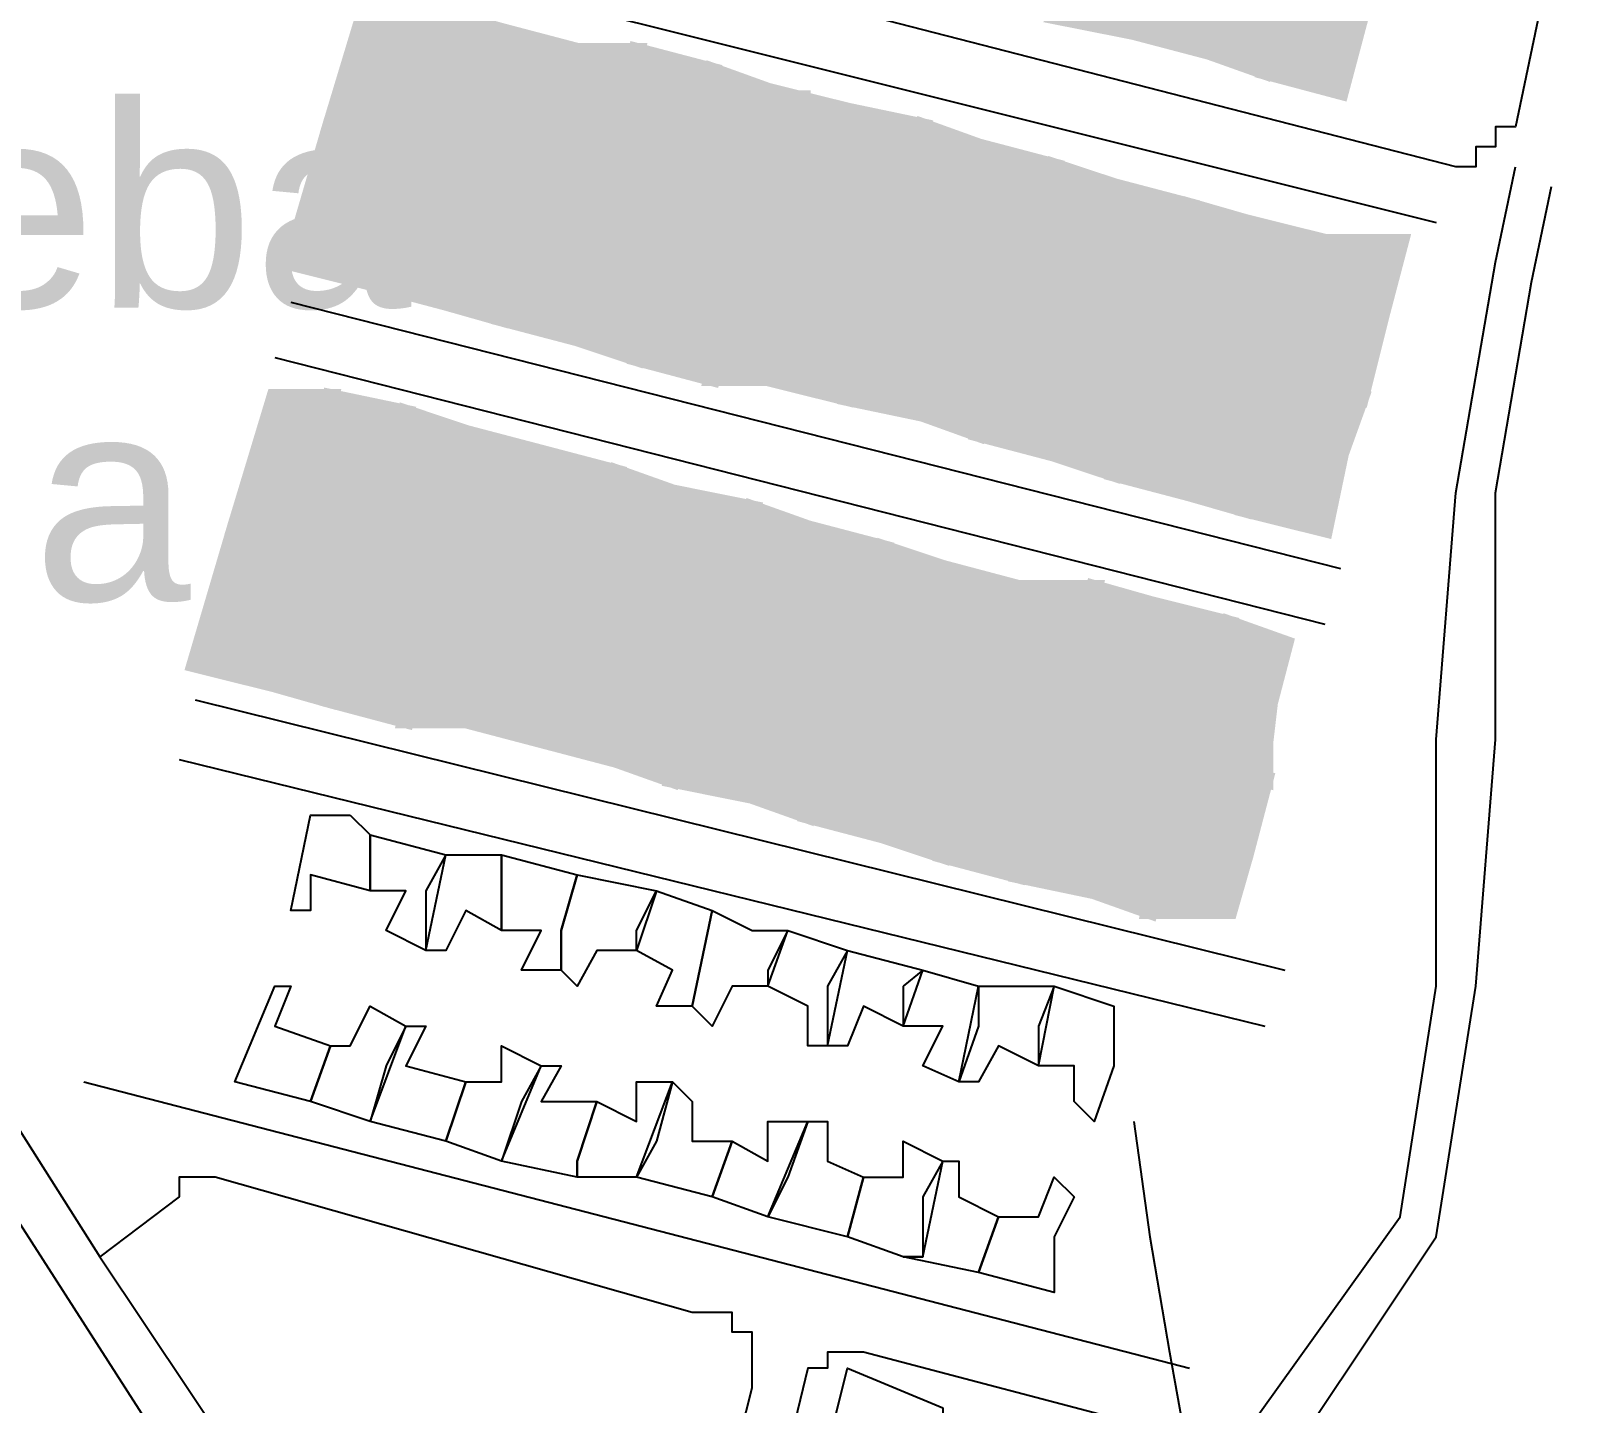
# Model space of a CAD drawing. Header units: millimetres. Extents: x -3588 to 75209, y -3737 to 38254.
# Drawn here: x 6411.6 to 6520.9, y 6677.6 to 6774.9 of the extents above; entities that cross this region are included whole.
import ezdxf

# ---------------------------------------------------------------- set-up
doc = ezdxf.new("R2010")
doc.units = ezdxf.units.MM
for name, color, linetype in [('H', 250, 'Continuous'), ('P', 253, 'Continuous'), ('T', 7, 'Continuous')]:
    doc.layers.add(name, color=color, linetype=linetype)

msp = doc.modelspace()

# ---------------------------------------------------------------- hatches: boundary and pattern name
at = {"layer": 'H', "linetype": 'Continuous'}
for points in [[(6492.67, 6784.21), (6489.838, 6774.608), (6484.476, 6776.016), (6487.021, 6785.618), (6492.67, 6784.21), (6492.67, 6784.21)], [(6496.607, 6782.801), (6495.199, 6773.199), (6489.838, 6774.608), (6492.67, 6784.21), (6496.607, 6782.801), (6496.607, 6782.801)], [(6501.984, 6781.393), (6499.44, 6772.079), (6495.199, 6773.199), (6496.607, 6782.801), (6501.984, 6781.393), (6501.984, 6781.393)], [(6507.346, 6779.969), (6504.801, 6770.655), (6499.44, 6772.079), (6501.984, 6781.393), (6507.346, 6779.969), (6507.346, 6779.969)], [(6441.01, 6776.016), (6438.466, 6766.43), (6432.816, 6767.838), (6435.633, 6777.44), (6441.01, 6776.016), (6441.01, 6776.016)], [(6445.235, 6774.608), (6442.419, 6765.293), (6438.466, 6766.43), (6441.01, 6776.016), (6445.235, 6774.608), (6445.235, 6774.608)], [(6450.597, 6773.199), (6447.78, 6763.885), (6442.419, 6765.293), (6445.235, 6774.608), (6450.597, 6773.199), (6450.597, 6773.199)], [(6454.549, 6773.199), (6452.021, 6762.477), (6447.78, 6763.885), (6450.597, 6773.199), (6454.549, 6773.199), (6454.549, 6773.199)], [(6459.911, 6772.079), (6457.382, 6762.477), (6452.021, 6762.477), (6454.549, 6773.199), (6459.911, 6772.079), (6459.911, 6772.079)], [(6464.152, 6770.655), (6462.743, 6761.068), (6457.382, 6762.477), (6459.911, 6772.079), (6464.152, 6770.655), (6464.152, 6770.655)], [(6469.513, 6769.246), (6466.696, 6759.644), (6462.743, 6761.068), (6464.152, 6770.655), (6469.513, 6769.246), (6469.513, 6769.246)], [(6474.874, 6767.838), (6472.346, 6758.524), (6466.696, 6759.644), (6469.513, 6769.246), (6474.874, 6767.838), (6474.874, 6767.838)], [(6438.466, 6766.43), (6435.633, 6757.115), (6430.272, 6758.524), (6432.816, 6767.838), (6438.466, 6766.43), (6438.466, 6766.43)], [(6479.115, 6766.43), (6476.283, 6757.115), (6472.346, 6758.524), (6474.874, 6767.838), (6479.115, 6766.43), (6479.115, 6766.43)], [(6442.419, 6765.293), (6441.01, 6755.691), (6435.633, 6757.115), (6438.466, 6766.43), (6442.419, 6765.293), (6442.419, 6765.293)], [(6484.476, 6765.293), (6481.66, 6755.691), (6476.283, 6757.115), (6479.115, 6766.43), (6484.476, 6765.293), (6484.476, 6765.293)], [(6447.78, 6763.885), (6445.235, 6754.283), (6441.01, 6755.691), (6442.419, 6765.293), (6447.78, 6763.885), (6447.78, 6763.885)], [(6488.429, 6763.885), (6487.021, 6754.283), (6481.66, 6755.691), (6484.476, 6765.293), (6488.429, 6763.885), (6488.429, 6763.885)], [(6452.021, 6762.477), (6450.597, 6752.874), (6445.235, 6754.283), (6447.78, 6763.885), (6452.021, 6762.477), (6452.021, 6762.477)], [(6493.791, 6762.477), (6491.246, 6752.874), (6487.021, 6754.283), (6488.429, 6763.885), (6493.791, 6762.477), (6493.791, 6762.477)], [(6457.382, 6762.477), (6454.549, 6751.754), (6450.597, 6752.874), (6452.021, 6762.477), (6457.382, 6762.477), (6457.382, 6762.477)], [(6462.743, 6761.068), (6459.911, 6750.33), (6454.549, 6751.754), (6457.382, 6762.477), (6462.743, 6761.068), (6462.743, 6761.068)], [(6498.032, 6761.068), (6496.607, 6751.754), (6491.246, 6752.874), (6493.791, 6762.477), (6498.032, 6761.068), (6498.032, 6761.068)], [(6466.696, 6759.644), (6464.152, 6750.33), (6459.911, 6750.33), (6462.743, 6761.068), (6466.696, 6759.644), (6466.696, 6759.644)], [(6503.393, 6759.644), (6500.56, 6750.33), (6496.607, 6751.754), (6498.032, 6761.068), (6503.393, 6759.644), (6503.393, 6759.644)], [(6472.346, 6758.524), (6469.513, 6748.922), (6464.152, 6750.33), (6466.696, 6759.644), (6472.346, 6758.524), (6472.346, 6758.524)], [(6508.754, 6759.644), (6506.209, 6748.922), (6500.56, 6750.33), (6503.393, 6759.644), (6508.754, 6759.644), (6508.754, 6759.644)], [(6476.283, 6757.115), (6474.874, 6747.513), (6469.513, 6748.922), (6472.346, 6758.524), (6476.283, 6757.115), (6476.283, 6757.115)], [(6481.66, 6755.691), (6479.115, 6746.105), (6474.874, 6747.513), (6476.283, 6757.115), (6481.66, 6755.691), (6481.66, 6755.691)], [(6487.021, 6754.283), (6484.476, 6744.969), (6479.115, 6746.105), (6481.66, 6755.691), (6487.021, 6754.283), (6487.021, 6754.283)], [(6491.246, 6752.874), (6488.429, 6743.56), (6484.476, 6744.969), (6487.021, 6754.283), (6491.246, 6752.874), (6491.246, 6752.874)], [(6496.607, 6751.754), (6493.791, 6742.152), (6488.429, 6743.56), (6491.246, 6752.874), (6496.607, 6751.754), (6496.607, 6751.754)], [(6500.56, 6750.33), (6498.032, 6740.744), (6493.791, 6742.152), (6496.607, 6751.754), (6500.56, 6750.33), (6500.56, 6750.33)], [(6506.209, 6748.922), (6503.393, 6739.319), (6498.032, 6740.744), (6500.56, 6750.33), (6506.209, 6748.922), (6506.209, 6748.922)], [(6432.816, 6748.922), (6430.272, 6738.199), (6426.047, 6739.319), (6428.864, 6748.922), (6432.816, 6748.922), (6432.816, 6748.922)], [(6438.466, 6747.513), (6435.633, 6736.791), (6430.272, 6738.199), (6432.816, 6748.922), (6438.466, 6747.513), (6438.466, 6747.513)], [(6442.419, 6746.105), (6441.01, 6736.791), (6435.633, 6736.791), (6438.466, 6747.513), (6442.419, 6746.105), (6442.419, 6746.105)], [(6447.78, 6744.969), (6445.235, 6735.366), (6441.01, 6736.791), (6442.419, 6746.105), (6447.78, 6744.969), (6447.78, 6744.969)], [(6453.141, 6743.56), (6450.597, 6733.958), (6445.235, 6735.366), (6447.78, 6744.969), (6453.141, 6743.56), (6453.141, 6743.56)], [(6457.382, 6742.152), (6454.549, 6732.55), (6450.597, 6733.958), (6453.141, 6743.56), (6457.382, 6742.152), (6457.382, 6742.152)], [(6462.743, 6740.744), (6459.911, 6731.43), (6454.549, 6732.55), (6457.382, 6742.152), (6462.743, 6740.744), (6462.743, 6740.744)], [(6466.696, 6739.319), (6465.56, 6730.005), (6459.911, 6731.43), (6462.743, 6740.744), (6466.696, 6739.319), (6466.696, 6739.319)], [(6430.272, 6738.199), (6428.864, 6728.597), (6423.502, 6730.005), (6426.047, 6739.319), (6430.272, 6738.199), (6430.272, 6738.199)], [(6472.346, 6738.199), (6469.513, 6728.597), (6465.56, 6730.005), (6466.696, 6739.319), (6472.346, 6738.199), (6472.346, 6738.199)], [(6435.633, 6736.791), (6432.816, 6727.189), (6428.864, 6728.597), (6430.272, 6738.199), (6435.633, 6736.791), (6435.633, 6736.791)], [(6476.283, 6736.791), (6474.874, 6727.189), (6469.513, 6728.597), (6472.346, 6738.199), (6476.283, 6736.791), (6476.283, 6736.791)], [(6441.01, 6736.791), (6438.466, 6725.78), (6432.816, 6727.189), (6435.633, 6736.791), (6441.01, 6736.791), (6441.01, 6736.791)], [(6445.235, 6735.366), (6442.419, 6725.78), (6438.466, 6725.78), (6441.01, 6736.791), (6445.235, 6735.366), (6445.235, 6735.366)], [(6481.66, 6735.366), (6479.115, 6725.78), (6474.874, 6727.189), (6476.283, 6736.791), (6481.66, 6735.366), (6481.66, 6735.366)], [(6450.597, 6733.958), (6447.78, 6724.644), (6442.419, 6725.78), (6445.235, 6735.366), (6450.597, 6733.958), (6450.597, 6733.958)], [(6487.021, 6735.366), (6484.476, 6724.644), (6479.115, 6725.78), (6481.66, 6735.366), (6487.021, 6735.366), (6487.021, 6735.366)], [(6491.246, 6733.958), (6488.429, 6723.236), (6484.476, 6724.644), (6487.021, 6735.366), (6491.246, 6733.958), (6491.246, 6733.958)], [(6454.549, 6732.55), (6453.141, 6723.236), (6447.78, 6724.644), (6450.597, 6733.958), (6454.549, 6732.55), (6454.549, 6732.55)], [(6496.607, 6732.55), (6493.791, 6723.236), (6488.429, 6723.236), (6491.246, 6733.958), (6496.607, 6732.55), (6496.607, 6732.55)], [(6459.911, 6731.43), (6457.382, 6721.827), (6453.141, 6723.236), (6454.549, 6732.55), (6459.911, 6731.43), (6459.911, 6731.43)], [(6500.56, 6731.43), (6499.44, 6721.827), (6493.791, 6723.236), (6496.607, 6732.55), (6500.56, 6731.43), (6500.56, 6731.43)], [(6465.56, 6730.005), (6462.743, 6720.419), (6457.382, 6721.827), (6459.911, 6731.43), (6465.56, 6730.005), (6465.56, 6730.005)], [(6469.513, 6728.597), (6466.696, 6718.995), (6462.743, 6720.419), (6465.56, 6730.005), (6469.513, 6728.597), (6469.513, 6728.597)], [(6474.874, 6727.189), (6472.346, 6717.874), (6466.696, 6718.995), (6469.513, 6728.597), (6474.874, 6727.189), (6474.874, 6727.189)], [(6479.115, 6725.78), (6476.283, 6716.466), (6472.346, 6717.874), (6474.874, 6727.189), (6479.115, 6725.78), (6479.115, 6725.78)], [(6484.476, 6724.644), (6481.66, 6715.042), (6476.283, 6716.466), (6479.115, 6725.78), (6484.476, 6724.644), (6484.476, 6724.644)], [(6488.429, 6723.236), (6487.021, 6713.633), (6481.66, 6715.042), (6484.476, 6724.644), (6488.429, 6723.236), (6488.429, 6723.236)], [(6493.791, 6723.236), (6491.246, 6712.225), (6487.021, 6713.633), (6488.429, 6723.236), (6493.791, 6723.236), (6493.791, 6723.236)], [(6499.44, 6721.827), (6496.607, 6712.225), (6491.246, 6712.225), (6493.791, 6723.236), (6499.44, 6721.827), (6499.44, 6721.827)]]:
    msp.add_hatch(color=256, dxfattribs=at).paths.add_polyline_path(points)

# ---------------------------------------------------------------- linework, layer by layer
at = {"layer": 'P'}
for points in [[(6462.743, 6804.534), (6518.068, 6789.571), (6519.477, 6789.571), (6520.885, 6789.571), (6520.885, 6788.451), (6520.885, 6787.026), (6516.932, 6768.126), (6515.524, 6768.126), (6515.524, 6766.702), (6514.115, 6766.702), (6514.115, 6765.293), (6512.707, 6765.293), (6401.769, 6793.812), (6400.361, 6793.812), (6400.361, 6795.22), (6398.937, 6795.22), (6398.937, 6796.341), (6398.937, 6797.765), (6404.314, 6816.665), (6404.314, 6818.09), (6405.722, 6818.09), (6407.13, 6818.09), (6462.743, 6804.534)], [(6435.633, 6780.257), (6511.299, 6761.34)], [(6495.199, 6671.864), (6508.754, 6690.78), (6511.299, 6707.152), (6511.299, 6724.644), (6512.707, 6742.152), (6515.524, 6758.524), (6516.932, 6765.293)], [(6497.743, 6669.031), (6511.299, 6689.356), (6514.115, 6707.152), (6515.524, 6724.644), (6515.524, 6742.152), (6518.068, 6757.115), (6519.477, 6763.885)], [(6430, 6755.691), (6504.513, 6736.791)], [(6428.864, 6751.754), (6503.393, 6732.838)], [(6314.821, 6726.052), (6316.229, 6728.597), (6325.832, 6730.005), (6337.962, 6728.597), (6398.937, 6713.921), (6400.361, 6713.921), (6400.361, 6712.513), (6401.769, 6712.513), (6401.769, 6711.105), (6416.445, 6687.947)], [(6314.821, 6726.052), (6316.229, 6728.597), (6325.832, 6730.005), (6337.962, 6728.597), (6398.937, 6713.921), (6400.361, 6713.921), (6400.361, 6712.513), (6401.769, 6712.513), (6401.769, 6711.105), (6416.445, 6687.947)], [(6423.214, 6727.477), (6500.56, 6708.272)], [(6347.565, 6723.236), (6347.565, 6720.691), (6396.12, 6708.272), (6397.528, 6708.272), (6397.528, 6707.152), (6398.937, 6707.152), (6400.361, 6707.152), (6400.361, 6705.728), (6401.769, 6704.319), (6426.047, 6666.502)], [(6422.094, 6723.236), (6499.152, 6704.319)], [(6434.225, 6719.283), (6435.633, 6717.874), (6435.633, 6713.921), (6431.408, 6715.042), (6431.408, 6712.513), (6430, 6712.513), (6431.408, 6719.283), (6434.225, 6719.283)], [(6439.586, 6713.921), (6439.586, 6709.68), (6436.769, 6711.105), (6438.178, 6713.921), (6435.633, 6713.921), (6435.633, 6717.874), (6441.01, 6716.466), (6439.586, 6713.921)], [(6444.963, 6713.921), (6444.963, 6711.105), (6442.419, 6712.513), (6441.01, 6709.68), (6439.586, 6709.68), (6441.01, 6716.466), (6444.963, 6716.466), (6444.963, 6713.921)], [(6449.188, 6711.105), (6449.188, 6708.272), (6446.372, 6708.272), (6447.78, 6711.105), (6444.963, 6711.105), (6444.963, 6716.466), (6450.324, 6715.042), (6449.188, 6711.105)], [(6449.188, 6711.105), (6450.324, 6715.042), (6455.958, 6713.921), (6454.549, 6709.68), (6451.733, 6709.68), (6450.324, 6707.152), (6449.188, 6708.272), (6449.188, 6711.105)], [(6454.549, 6711.105), (6455.958, 6713.921), (6459.911, 6712.513), (6458.502, 6705.728), (6455.958, 6705.728), (6457.094, 6708.272), (6454.549, 6709.68), (6454.549, 6711.105)], [(6463.864, 6708.272), (6463.864, 6707.152), (6461.335, 6707.152), (6459.911, 6704.319), (6458.502, 6705.728), (6459.911, 6712.513), (6462.743, 6711.105), (6465.288, 6711.105), (6463.864, 6708.272)], [(6468.105, 6707.152), (6468.105, 6702.911), (6466.696, 6702.911), (6466.696, 6705.728), (6463.864, 6707.152), (6465.288, 6711.105), (6469.513, 6709.68), (6468.105, 6707.152)], [(6473.466, 6707.152), (6473.466, 6704.319), (6470.649, 6705.728), (6469.513, 6702.911), (6468.105, 6702.911), (6469.513, 6709.68), (6474.874, 6708.272), (6473.466, 6707.152)], [(6478.827, 6704.319), (6477.419, 6700.366), (6474.874, 6701.503), (6476.283, 6704.319), (6473.466, 6704.319), (6474.874, 6708.272), (6478.827, 6707.152), (6478.827, 6704.319)], [(6431.408, 6698.958), (6426.047, 6700.366), (6428.864, 6707.152), (6430, 6707.152), (6428.864, 6704.319), (6432.816, 6702.911), (6431.408, 6698.958)], [(6483.068, 6704.319), (6483.068, 6701.503), (6480.235, 6702.911), (6478.827, 6700.366), (6477.419, 6700.366), (6478.827, 6707.152), (6484.188, 6707.152), (6483.068, 6704.319)], [(6488.429, 6701.503), (6487.021, 6697.55), (6485.613, 6698.958), (6485.613, 6701.503), (6483.068, 6701.503), (6484.188, 6707.152), (6488.429, 6705.728), (6488.429, 6701.503)], [(6436.769, 6701.503), (6435.633, 6697.55), (6431.408, 6698.958), (6432.816, 6702.911), (6434.225, 6702.911), (6435.633, 6705.728), (6438.178, 6704.319), (6436.769, 6701.503)], [(6441.01, 6696.141), (6435.633, 6697.55), (6438.178, 6704.319), (6439.586, 6704.319), (6438.178, 6701.503), (6442.419, 6700.366), (6441.01, 6696.141)], [(6446.372, 6698.958), (6444.963, 6694.717), (6441.01, 6696.141), (6442.419, 6700.366), (6444.963, 6700.366), (6444.963, 6702.911), (6447.78, 6701.503), (6446.372, 6698.958)], [(6450.324, 6694.717), (6450.324, 6693.597), (6444.963, 6694.717), (6447.78, 6701.503), (6449.188, 6701.503), (6447.78, 6698.958), (6451.733, 6698.958), (6450.324, 6694.717)], [(6415.308, 6700.366), (6493.791, 6680.042)], [(6455.958, 6696.141), (6454.549, 6693.597), (6450.324, 6693.597), (6450.324, 6694.717), (6451.733, 6698.958), (6454.549, 6697.55), (6454.549, 6700.366), (6457.094, 6700.366), (6455.958, 6696.141)], [(6459.911, 6692.188), (6454.549, 6693.597), (6457.094, 6700.366), (6458.502, 6698.958), (6458.502, 6696.141), (6461.335, 6696.141), (6459.911, 6692.188)], [(6489.838, 6697.55), (6490.974, 6689.356), (6492.382, 6681.178), (6493.791, 6673.272), (6493.791, 6663.67), (6495.199, 6655.492), (6495.199, 6647.298), (6493.791, 6637.984), (6492.382, 6628.382), (6487.021, 6620.204), (6481.66, 6614.842), (6473.466, 6608.057), (6472.058, 6606.649), (6470.649, 6605.528), (6466.696, 6601.287), (6462.743, 6601.287), (6451.733, 6594.518), (6450.324, 6591.973), (6453.141, 6587.732), (6455.958, 6583.779), (6455.958, 6579.554), (6457.094, 6577.01), (6458.502, 6574.193), (6458.502, 6571.648)], [(6465.288, 6693.597), (6463.864, 6690.78), (6459.911, 6692.188), (6461.335, 6696.141), (6463.864, 6694.717), (6463.864, 6697.55), (6466.696, 6697.55), (6465.288, 6693.597)], [(6469.513, 6689.356), (6463.864, 6690.78), (6466.696, 6697.55), (6468.105, 6697.55), (6468.105, 6694.717), (6470.649, 6693.597), (6469.513, 6689.356)], [(6474.874, 6692.188), (6474.874, 6687.947), (6473.466, 6687.947), (6469.513, 6689.356), (6470.649, 6693.597), (6473.466, 6693.597), (6473.466, 6696.141), (6476.283, 6694.717), (6474.874, 6692.188)], [(6478.827, 6686.827), (6473.466, 6687.947), (6474.874, 6687.947), (6476.283, 6694.717), (6477.419, 6694.717), (6477.419, 6692.188), (6480.235, 6690.78), (6478.827, 6686.827)], [(6416.445, 6687.947), (6451.733, 6635.167), (6462.743, 6678.633), (6462.743, 6680.042), (6462.743, 6681.178), (6462.743, 6682.586), (6461.335, 6682.586), (6461.335, 6683.994), (6459.911, 6683.994), (6458.502, 6683.994), (6424.639, 6693.597), (6423.214, 6693.597), (6422.094, 6693.597), (6422.094, 6692.188), (6416.445, 6687.947)], [(6484.188, 6689.356), (6484.188, 6685.403), (6478.827, 6686.827), (6480.235, 6690.78), (6483.068, 6690.78), (6484.188, 6693.597), (6485.613, 6692.188), (6484.188, 6689.356)], [(6481.66, 6623.02), (6493.791, 6673.272), (6493.791, 6674.392), (6493.791, 6675.817), (6492.382, 6675.817), (6490.974, 6675.817), (6470.649, 6681.178), (6469.513, 6681.178), (6468.105, 6681.178), (6468.105, 6680.042), (6466.696, 6680.042), (6454.549, 6629.806)], [(6476.283, 6677.225), (6476.283, 6675.817), (6473.466, 6675.817), (6473.466, 6673.272), (6468.105, 6674.392), (6469.513, 6680.042), (6476.283, 6677.225)]]:
    msp.add_lwpolyline(points, dxfattribs=at)
at = {"layer": 'P', "const_width": 1.2}
for points in [[(6490.974, 6778.849), (6489.838, 6774.896), (6484.188, 6776.016), (6487.021, 6785.618), (6492.382, 6784.21), (6490.974, 6778.849)], [(6496.607, 6777.44), (6495.199, 6773.487), (6489.838, 6774.896), (6492.382, 6784.21), (6496.607, 6782.801), (6496.607, 6777.44)], [(6500.56, 6776.016), (6499.152, 6772.079), (6495.199, 6773.487), (6496.607, 6782.801), (6501.984, 6781.665), (6500.56, 6776.016)], [(6505.937, 6776.016), (6504.513, 6770.655), (6499.152, 6772.079), (6501.984, 6781.665), (6507.346, 6780.257), (6505.937, 6776.016)], [(6439.586, 6772.079), (6438.178, 6766.702), (6432.816, 6768.126), (6435.633, 6777.44), (6441.01, 6776.016), (6439.586, 6772.079)], [(6443.539, 6770.655), (6442.419, 6765.293), (6438.178, 6766.702), (6441.01, 6776.016), (6444.963, 6774.896), (6443.539, 6770.655)], [(6449.188, 6769.246), (6447.78, 6763.885), (6442.419, 6765.293), (6444.963, 6774.896), (6450.324, 6773.487), (6449.188, 6769.246)], [(6458.502, 6766.702), (6457.094, 6762.477), (6451.733, 6762.477), (6454.549, 6773.487), (6459.911, 6772.079), (6458.502, 6766.702)], [(6453.141, 6768.126), (6451.733, 6762.477), (6447.78, 6763.885), (6450.324, 6773.487), (6454.549, 6773.487), (6453.141, 6768.126)], [(6463.864, 6765.293), (6462.743, 6761.34), (6457.094, 6762.477), (6459.911, 6772.079), (6463.864, 6770.655), (6463.864, 6765.293)], [(6468.105, 6763.885), (6466.696, 6759.932), (6462.743, 6761.34), (6463.864, 6770.655), (6469.513, 6769.246), (6468.105, 6763.885)], [(6473.466, 6762.477), (6472.058, 6758.524), (6466.696, 6759.932), (6469.513, 6769.246), (6474.874, 6768.126), (6473.466, 6762.477)], [(6436.769, 6762.477), (6435.633, 6757.115), (6430, 6758.524), (6432.816, 6768.126), (6438.178, 6766.702), (6436.769, 6762.477)], [(6477.419, 6761.34), (6476.283, 6757.115), (6472.058, 6758.524), (6474.874, 6768.126), (6478.827, 6766.702), (6477.419, 6761.34)], [(6441.01, 6761.34), (6441.01, 6755.691), (6435.633, 6757.115), (6438.178, 6766.702), (6442.419, 6765.293), (6441.01, 6761.34)], [(6483.068, 6761.34), (6481.66, 6755.691), (6476.283, 6757.115), (6478.827, 6766.702), (6484.188, 6765.293), (6483.068, 6761.34)], [(6446.372, 6759.932), (6444.963, 6754.571), (6441.01, 6755.691), (6442.419, 6765.293), (6447.78, 6763.885), (6446.372, 6759.932)], [(6487.021, 6759.932), (6487.021, 6754.571), (6481.66, 6755.691), (6484.188, 6765.293), (6488.429, 6763.885), (6487.021, 6759.932)], [(6451.733, 6758.524), (6450.324, 6753.163), (6444.963, 6754.571), (6447.78, 6763.885), (6451.733, 6762.477), (6451.733, 6758.524)], [(6492.382, 6758.524), (6490.974, 6753.163), (6487.021, 6754.571), (6488.429, 6763.885), (6493.791, 6762.477), (6492.382, 6758.524)], [(6497.743, 6757.115), (6496.607, 6751.754), (6490.974, 6753.163), (6493.791, 6762.477), (6497.743, 6761.34), (6497.743, 6757.115)], [(6455.958, 6757.115), (6454.549, 6751.754), (6450.324, 6753.163), (6451.733, 6762.477), (6457.094, 6762.477), (6455.958, 6757.115)], [(6461.335, 6755.691), (6459.911, 6750.33), (6454.549, 6751.754), (6457.094, 6762.477), (6462.743, 6761.34), (6461.335, 6755.691)], [(6465.288, 6754.571), (6463.864, 6750.33), (6459.911, 6750.33), (6462.743, 6761.34), (6466.696, 6759.932), (6465.288, 6754.571)], [(6501.984, 6755.691), (6500.56, 6750.33), (6496.607, 6751.754), (6497.743, 6761.34), (6503.393, 6759.932), (6501.984, 6755.691)], [(6470.649, 6753.163), (6469.513, 6748.922), (6463.864, 6750.33), (6466.696, 6759.932), (6472.058, 6758.524), (6470.649, 6753.163)], [(6507.346, 6754.571), (6505.937, 6748.922), (6500.56, 6750.33), (6503.393, 6759.932), (6508.754, 6759.932), (6507.346, 6754.571)], [(6474.874, 6751.754), (6474.874, 6747.801), (6469.513, 6748.922), (6472.058, 6758.524), (6476.283, 6757.115), (6474.874, 6751.754)], [(6480.235, 6750.33), (6478.827, 6746.377), (6474.874, 6747.801), (6476.283, 6757.115), (6481.66, 6755.691), (6480.235, 6750.33)], [(6485.613, 6748.922), (6484.188, 6744.969), (6478.827, 6746.377), (6481.66, 6755.691), (6487.021, 6754.571), (6485.613, 6748.922)], [(6489.838, 6748.922), (6488.429, 6743.56), (6484.188, 6744.969), (6487.021, 6754.571), (6490.974, 6753.163), (6489.838, 6748.922)], [(6495.199, 6747.801), (6493.791, 6742.152), (6488.429, 6743.56), (6490.974, 6753.163), (6496.607, 6751.754), (6495.199, 6747.801)], [(6499.152, 6746.377), (6497.743, 6741.016), (6493.791, 6742.152), (6496.607, 6751.754), (6500.56, 6750.33), (6499.152, 6746.377)], [(6504.513, 6744.969), (6503.393, 6739.607), (6497.743, 6741.016), (6500.56, 6750.33), (6505.937, 6748.922), (6504.513, 6744.969)], [(6431.408, 6743.56), (6430, 6738.199), (6426.047, 6739.607), (6428.864, 6748.922), (6432.816, 6748.922), (6431.408, 6743.56)], [(6436.769, 6742.152), (6435.633, 6736.791), (6430, 6738.199), (6432.816, 6748.922), (6438.178, 6747.801), (6436.769, 6742.152)], [(6442.419, 6741.016), (6441.01, 6736.791), (6435.633, 6736.791), (6438.178, 6747.801), (6442.419, 6746.377), (6442.419, 6741.016)], [(6446.372, 6739.607), (6444.963, 6735.366), (6441.01, 6736.791), (6442.419, 6746.377), (6447.78, 6744.969), (6446.372, 6739.607)], [(6451.733, 6738.199), (6450.324, 6734.246), (6444.963, 6735.366), (6447.78, 6744.969), (6453.141, 6743.56), (6451.733, 6738.199)], [(6455.958, 6736.791), (6454.549, 6732.838), (6450.324, 6734.246), (6453.141, 6743.56), (6457.094, 6742.152), (6455.958, 6736.791)], [(6461.335, 6736.791), (6459.911, 6731.43), (6454.549, 6732.838), (6457.094, 6742.152), (6462.743, 6741.016), (6461.335, 6736.791)], [(6465.288, 6735.366), (6465.288, 6730.005), (6459.911, 6731.43), (6462.743, 6741.016), (6466.696, 6739.607), (6465.288, 6735.366)], [(6430, 6734.246), (6428.864, 6728.597), (6423.214, 6730.005), (6426.047, 6739.607), (6430, 6738.199), (6430, 6734.246)], [(6470.649, 6734.246), (6469.513, 6728.597), (6465.288, 6730.005), (6466.696, 6739.607), (6472.058, 6738.199), (6470.649, 6734.246)], [(6434.225, 6732.838), (6432.816, 6727.477), (6428.864, 6728.597), (6430, 6738.199), (6435.633, 6736.791), (6434.225, 6732.838)], [(6476.283, 6732.838), (6474.874, 6727.477), (6469.513, 6728.597), (6472.058, 6738.199), (6476.283, 6736.791), (6476.283, 6732.838)], [(6439.586, 6731.43), (6438.178, 6726.052), (6432.816, 6727.477), (6435.633, 6736.791), (6441.01, 6736.791), (6439.586, 6731.43)], [(6443.539, 6730.005), (6442.419, 6726.052), (6438.178, 6726.052), (6441.01, 6736.791), (6444.963, 6735.366), (6443.539, 6730.005)], [(6480.235, 6731.43), (6478.827, 6726.052), (6474.874, 6727.477), (6476.283, 6736.791), (6481.66, 6735.366), (6480.235, 6731.43)], [(6449.188, 6728.597), (6447.78, 6724.644), (6442.419, 6726.052), (6444.963, 6735.366), (6450.324, 6734.246), (6449.188, 6728.597)], [(6485.613, 6730.005), (6484.188, 6724.644), (6478.827, 6726.052), (6481.66, 6735.366), (6487.021, 6735.366), (6485.613, 6730.005)], [(6489.838, 6728.597), (6488.429, 6723.236), (6484.188, 6724.644), (6487.021, 6735.366), (6490.974, 6734.246), (6489.838, 6728.597)], [(6453.141, 6727.477), (6453.141, 6723.236), (6447.78, 6724.644), (6450.324, 6734.246), (6454.549, 6732.838), (6453.141, 6727.477)], [(6495.199, 6727.477), (6493.791, 6723.236), (6488.429, 6723.236), (6490.974, 6734.246), (6496.607, 6732.838), (6495.199, 6727.477)], [(6458.502, 6726.052), (6457.094, 6721.827), (6453.141, 6723.236), (6454.549, 6732.838), (6459.911, 6731.43), (6458.502, 6726.052)], [(6499.152, 6726.052), (6499.152, 6721.827), (6493.791, 6723.236), (6496.607, 6732.838), (6500.56, 6731.43), (6499.152, 6726.052)], [(6463.864, 6724.644), (6462.743, 6720.691), (6457.094, 6721.827), (6459.911, 6731.43), (6465.288, 6730.005), (6463.864, 6724.644)], [(6468.105, 6724.644), (6466.696, 6719.283), (6462.743, 6720.691), (6465.288, 6730.005), (6469.513, 6728.597), (6468.105, 6724.644)], [(6473.466, 6723.236), (6472.058, 6717.874), (6466.696, 6719.283), (6469.513, 6728.597), (6474.874, 6727.477), (6473.466, 6723.236)], [(6477.419, 6721.827), (6476.283, 6716.466), (6472.058, 6717.874), (6474.874, 6727.477), (6478.827, 6726.052), (6477.419, 6721.827)], [(6483.068, 6720.691), (6481.66, 6715.042), (6476.283, 6716.466), (6478.827, 6726.052), (6484.188, 6724.644), (6483.068, 6720.691)], [(6487.021, 6719.283), (6487.021, 6713.921), (6481.66, 6715.042), (6484.188, 6724.644), (6488.429, 6723.236), (6487.021, 6719.283)], [(6492.382, 6717.874), (6490.974, 6712.513), (6487.021, 6713.921), (6488.429, 6723.236), (6493.791, 6723.236), (6492.382, 6717.874)], [(6497.743, 6716.466), (6496.607, 6712.513), (6490.974, 6712.513), (6493.791, 6723.236), (6499.152, 6721.827), (6497.743, 6716.466)]]:
    msp.add_lwpolyline(points, dxfattribs=at)

# ---------------------------------------------------------------- texts
at = {"layer": 'T', "char_height": 14.40334, "attachment_point": 1}
for s, insert in [('{\\fArial|b0|i0|c0|p18;San Sebastián}', (6350.189, 6769.71)), ('{\\fArial|b0|i0|c0|p18;III etapa}', (6350.189, 6748.906))]:
    msp.add_mtext(s, dxfattribs=dict(at, insert=insert))

doc.saveas('drawing.dxf')
